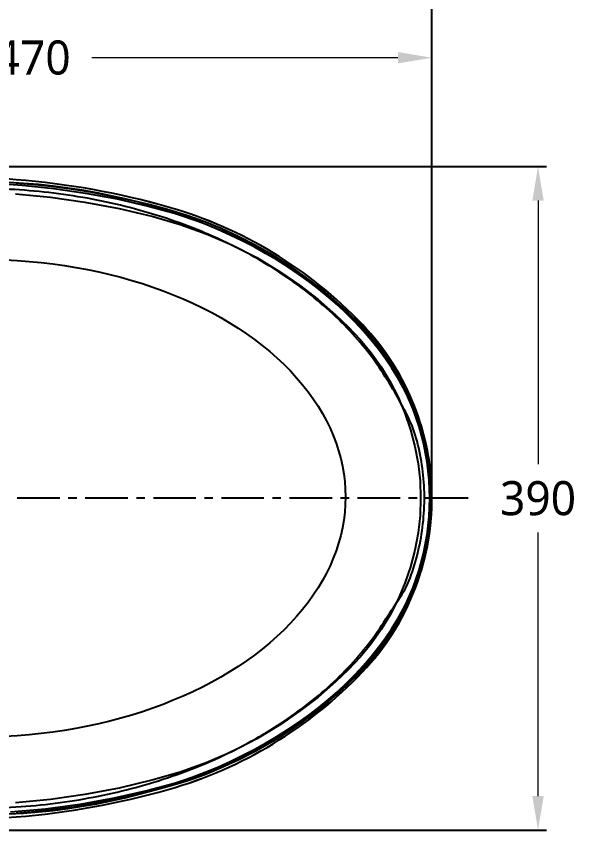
# Model space of a CAD drawing. Header units: inches. Extents: x -15723 to -7264, y -5919 to -976.
# Drawn here: x -15063.5 to -14734.3, y -1842.5 to -1363.2 of the extents above; entities that cross this region are included whole.
import ezdxf

# ---------------------------------------------------------------- set-up
doc = ezdxf.new("R2010")
doc.units = ezdxf.units.IN
doc.header["$MEASUREMENT"] = 0
doc.linetypes.add('CENTER', pattern=[2, 1.25, -0.25, 0.25, -0.25])
doc.layers.add('3', color=3, linetype='Continuous')
doc.layers.add('CENTER', color=2, linetype='CENTER')
doc.styles.get("Standard").update_dxf_attribs({"font": 'NanumGothic.ttf'})
doc.dimstyles.get("Standard").update_dxf_attribs({"dimtxt": 20, "dimasz": 20, "dimexe": 5, "dimexo": 1.5, "dimgap": 10, "dimtad": 0, "dimtoh": 1, "dimdec": 0, "dimzin": 0, "dimdsep": 46, "dimtxsty": 'Standard', "dimcen": 0, "dimclrd": 3, "dimclre": 3, "dimclrt": 2, "dimadec": 0, "dimazin": 3, "dimtfac": 1, "dimtdec": 0, "dimtofl": 0, "dimtmove": 0, "dimatfit": 3, "dimfxl": 0, "dimtolj": 1, "dimtzin": 0, "dimlwd": 0, "dimlwe": 25, "dimarcsym": 0})

# ---------------------------------------------------------------- blocks, each defined once
blk = doc.blocks.new('*D14')
at = {"color": 3, "linetype": 'Continuous', "lineweight": 25}
for p, q in [((-15559.31, -1644.76), (-15559.31, -1343.24)), ((-14819.31, -1644.69), (-14819.31, -1343.24))]:
    blk.add_line(p, q, dxfattribs=at)
at = {"color": 3, "linetype": 'Continuous', "lineweight": 0}
for p, q in [((-15539.31, -1348.24), (-15223.53, -1348.24)), ((-14839.31, -1348.24), (-15155.09, -1348.24))]:
    blk.add_line(p, q, dxfattribs=at)
at = {"color": 3}
for points in [[(-15539.31, -1344.9), (-15539.31, -1351.57), (-15559.31, -1348.24)], [(-14839.31, -1344.9), (-14839.31, -1351.57), (-14819.31, -1348.24)]]:
    blk.add_solid(points, dxfattribs=at)
at = {"layer": 'DEFPOINTS', "color": 0}
for p in [(-14819.31, -1348.24), (-15559.31, -1646.26), (-14819.31, -1646.19)]:
    blk.add_point(p, dxfattribs=at)
at = {"color": 2, "insert": (-15189.31, -1348.24), "char_height": 20, "attachment_point": 5}
blk.add_mtext('\\A1;740', dxfattribs=at)
blk = doc.blocks.new('*D16')
at = {"color": 3, "linetype": 'Continuous', "lineweight": 25}
for p, q in [((-15288.53, -1574.69), (-15288.53, -1382.53)), ((-14819.31, -1644.69), (-14819.31, -1382.53))]:
    blk.add_line(p, q, dxfattribs=at)
at = {"color": 3, "linetype": 'Continuous', "lineweight": 0}
for p, q in [((-15268.53, -1387.53), (-15088.65, -1387.53)), ((-14839.31, -1387.53), (-15019.18, -1387.53))]:
    blk.add_line(p, q, dxfattribs=at)
at = {"color": 3}
for points in [[(-15268.53, -1384.19), (-15268.53, -1390.86), (-15288.53, -1387.53)], [(-14839.31, -1384.19), (-14839.31, -1390.86), (-14819.31, -1387.53)]]:
    blk.add_solid(points, dxfattribs=at)
at = {"layer": 'DEFPOINTS', "color": 0}
for p in [(-14819.31, -1387.53), (-15288.53, -1576.19), (-14819.31, -1646.19)]:
    blk.add_point(p, dxfattribs=at)
at = {"color": 2, "insert": (-15053.92, -1387.53), "char_height": 20, "attachment_point": 5}
blk.add_mtext('\\A1;470', dxfattribs=at)
blk = doc.blocks.new('2E12E')
at = {"color": 2}
for p, q in [((7037.41, 1263.04), (7037.41, 1263.04)), ((7126.63, 1246.98), (7126.63, 1246.97)), ((7240.84, 1177.94), (7240.84, 1177.94)), ((7240.84, 974.04), (7240.84, 974.04)), ((7126.63, 905.01), (7126.63, 905.01))]:
    blk.add_line(p, q, dxfattribs=at)
for points in [[(7022.18, 1261.12), (7040.88, 1259.79), (7059.55, 1257.89), (7078.13, 1255.22), (7096.59, 1251.77), (7114.88, 1247.58), (7130.33, 1243.37), (7145.52, 1238.31), (7160.37, 1232.28), (7174.79, 1225.32), (7188.75, 1217.45), (7202.18, 1208.71), (7215.02, 1199.13), (7227.23, 1188.74), (7234.99, 1181.4), (7242.42, 1173.7), (7249.32, 1165.52), (7255.59, 1156.84), (7261.22, 1147.72), (7266.15, 1138.22), (7270.38, 1128.37), (7273.87, 1118.24), (7276.6, 1107.88), (7278.56, 1097.35), (7279.74, 1086.7), (7280.14, 1075.99)], [(7126.2, 1245.48), (7116.05, 1248.2), (7105.32, 1250.79), (7094.01, 1253.23), (7082.11, 1255.46), (7070.95, 1257.27), (7059.75, 1258.79), (7048.52, 1260.04), (7037.25, 1261)], [(7037, 1254.77), (7057.41, 1252.82), (7077.73, 1249.94), (7097.9, 1246.11), (7117.88, 1241.38), (7133.64, 1236.84), (7149.06, 1231.34), (7164.09, 1224.81), (7178.65, 1217.3), (7192.67, 1208.83), (7203.91, 1201.07), (7214.69, 1192.7), (7225, 1183.73), (7232.4, 1176.65), (7239.44, 1169.25), (7245.95, 1161.39), (7251.87, 1153.09), (7257.17, 1144.37), (7261.82, 1135.29), (7265.8, 1125.9), (7269.08, 1116.24), (7271.66, 1106.37), (7273.5, 1096.33), (7274.62, 1086.19), (7274.99, 1075.99)], [(7218.41, 1197.43), (7210.13, 1203.96), (7199.24, 1211.74), (7187.76, 1219.03), (7178.17, 1224.49), (7168.2, 1229.59), (7157.87, 1234.31), (7148.15, 1238.25), (7137.6, 1242.01), (7126.2, 1245.48)], [(7240.16, 1177.29), (7230.82, 1186.53), (7220.71, 1195.52), (7218.41, 1197.43)], [(7277.42, 1107.74), (7274.92, 1117.41), (7271.77, 1126.88), (7268.01, 1136.05), (7263.57, 1145.07), (7258.56, 1153.7), (7252.97, 1161.98), (7246.94, 1169.72), (7240.16, 1177.29)], [(7278.38, 1103.42), (7277.91, 1105.54), (7277.42, 1107.74)], [(7281.26, 1075.99), (7281.07, 1083.12), (7280.61, 1089.39), (7279.96, 1094.75), (7279.2, 1099.41), (7278.38, 1103.42)], [(7280.14, 1075.99), (7279.74, 1065.28), (7278.56, 1054.63), (7276.6, 1044.1), (7273.87, 1033.74), (7270.38, 1023.61), (7266.15, 1013.77), (7260.15, 1002.41), (7253.16, 991.62), (7245.25, 981.49), (7236.51, 972.09), (7227.23, 963.24), (7215.02, 952.85), (7202.18, 943.27), (7188.75, 934.53), (7174.79, 926.66), (7160.37, 919.7), (7145.52, 913.68), (7130.33, 908.62), (7114.88, 904.41), (7094.92, 899.87), (7074.77, 896.22), (7054.47, 893.51), (7034.08, 891.68)], [(7274.99, 1075.99), (7274.62, 1065.8), (7273.5, 1055.65), (7271.66, 1045.62), (7269.08, 1035.74), (7265.8, 1026.09), (7261.82, 1016.69), (7257.17, 1007.61), (7251.87, 998.9), (7245.95, 990.59), (7239.44, 982.74), (7232.4, 975.33), (7225, 968.25), (7214.69, 959.28), (7203.91, 950.91), (7192.67, 943.15), (7178.65, 934.69), (7164.09, 927.17), (7149.06, 920.64), (7133.64, 915.14), (7117.88, 910.6), (7097.9, 905.87), (7077.73, 902.04), (7057.41, 899.16), (7037, 897.21)], [(7281.26, 1075.99), (7281.07, 1068.87), (7280.61, 1062.6), (7279.96, 1057.23), (7279.2, 1052.57), (7278.38, 1048.57)], [(7277.42, 1044.25), (7277.91, 1046.45), (7278.38, 1048.57)], [(7277.42, 1044.25), (7274.92, 1034.56), (7271.76, 1025.08), (7268, 1015.91), (7263.55, 1006.87), (7258.54, 998.25), (7252.95, 989.97), (7246.93, 982.26), (7240.16, 974.69)], [(7240.16, 974.69), (7230.8, 965.43), (7220.66, 956.42), (7218.41, 954.54)], [(7218.41, 954.54), (7210.07, 947.98), (7199.17, 940.21), (7187.68, 932.91), (7178.1, 927.46), (7168.13, 922.36), (7157.8, 917.64), (7148.1, 913.72), (7137.57, 909.97), (7126.2, 906.5)], [(7126.2, 906.5), (7116.05, 903.79), (7105.32, 901.2), (7094.01, 898.76), (7082.12, 896.52), (7070.96, 894.72), (7059.76, 893.19), (7048.52, 891.95), (7037.25, 890.98)]]:
    blk.add_lwpolyline(points, dxfattribs=at)
for centre, radius, start, end in [((6780.97, -1994.48), 3267.6, 85.49874, 88.73651), ((7001.63, 808.56), 455.89, 74.0873, 85.4987), ((7001.63, 808.56), 455.88, 74.0873, 85.4987), ((7057.02, 1002.82), 253.89, 43.6123, 74.0873), ((7057.02, 1002.82), 253.88, 43.6123, 74.0873), ((7133.83, 1075.99), 147.8, 316.3877, 43.6123), ((7133.83, 1075.99), 147.8, 0, 43.6123), ((7133.83, 1075.99), 147.8, 316.3877, 0), ((7057.02, 1149.17), 253.89, 285.9127, 316.3877), ((7057.02, 1149.17), 253.88, 285.9127, 316.3877), ((7001.63, 1343.43), 455.89, 274.5013, 285.9127), ((7001.63, 1343.43), 455.88, 274.5013, 285.9127), ((6780.97, 4146.46), 3267.6, 271.2635, 274.50126)]:
    blk.add_arc(centre, radius, start, end, dxfattribs=at)
blk = doc.blocks.new('*D22')
at = {"color": 3, "linetype": 'Continuous', "lineweight": 25}
for p, q in [((-15549.04, -1451.43), (-14751.97, -1451.43)), ((-15549.04, -1841.08), (-14751.97, -1841.08))]:
    blk.add_line(p, q, dxfattribs=at)
at = {"color": 3, "linetype": 'Continuous', "lineweight": 0}
for p, q in [((-14756.97, -1471.43), (-14756.97, -1626.26)), ((-14756.97, -1821.08), (-14756.97, -1666.26))]:
    blk.add_line(p, q, dxfattribs=at)
at = {"color": 3}
for points in [[(-14760.3, -1471.43), (-14753.64, -1471.43), (-14756.97, -1451.43)], [(-14760.3, -1821.08), (-14753.64, -1821.08), (-14756.97, -1841.08)]]:
    blk.add_solid(points, dxfattribs=at)
at = {"layer": 'DEFPOINTS', "color": 0}
for p in [(-15550.54, -1451.43), (-15550.54, -1841.08), (-14756.97, -1841.08)]:
    blk.add_point(p, dxfattribs=at)
at = {"color": 2, "insert": (-14756.97, -1646.26), "char_height": 20, "attachment_point": 5}
blk.add_mtext('\\A1;390', dxfattribs=at)

msp = doc.modelspace()

# ---------------------------------------------------------------- linework, layer by layer
at = {"extrusion": (0, 0, -1)}
msp.add_ellipse((-15084.37, -1646.19), major_axis=(214.28, 1.41), ratio=0.654125, start_param=-1.566479, end_param=1.575114, dxfattribs=at)
msp.add_open_spline([(-15085.84, -1828.07), (-15077.46, -1828.06), (-15069.08, -1827.76), (-15045.39, -1826.11), (-15030.17, -1824.07), (-15000.47, -1818.12), (-14986, -1814.21), (-14958.24, -1804.66), (-14944.95, -1799.01), (-14919.99, -1786.15), (-14908.32, -1778.95), (-14886.93, -1763.21), (-14877.21, -1754.68), (-14860.04, -1736.56), (-14852.59, -1726.98), (-14840.15, -1707.08), (-14835.16, -1701.75), (-14827.79, -1680.67), (-14825.41, -1669.92), (-14823.3, -1648.29), (-14823.57, -1637.41), (-14826.77, -1615.84), (-14829.7, -1605.15), (-14838.13, -1589.26), (-14843.64, -1579.06), (-14857.08, -1559.47), (-14865.02, -1550.08), (-14883.11, -1532.41), (-14893.25, -1524.13), (-14915.43, -1508.95), (-14927.47, -1502.05), (-14953.07, -1489.84), (-14966.64, -1484.53), (-14994.87, -1475.7), (-15009.53, -1472.17), (-15039.51, -1466.99), (-15054.83, -1465.35), (-15075.42, -1464.44), (-15080.63, -1464.33), (-15085.84, -1464.32)], degree=3, knots=[4.71436, 4.71436, 4.71436, 4.71436, 4.809691, 4.809691, 4.985166, 4.985166, 5.16064, 5.16064, 5.336115, 5.336115, 5.511589, 5.511589, 5.687064, 5.687064, 5.862538, 5.862538, 6.038013, 6.038013, 6.213487, 6.213487, 6.388962, 6.388962, 6.564436, 6.564436, 6.739911, 6.739911, 6.915386, 6.915386, 7.09086, 7.09086, 7.266335, 7.266335, 7.441809, 7.441809, 7.617284, 7.617284, 7.792758, 7.792758, 7.852011, 7.852011, 7.852011, 7.852011])
at = {"layer": '3', "color": 7}
msp.add_ellipse((-15085.84, -1646.19), major_axis=(266.54, 0), ratio=0.697002, start_param=4.712389, end_param=7.853982, dxfattribs=at)
at = {"layer": 'CENTER', "color": 1, "linetype": 'CENTER', "ltscale": 20}
msp.add_line((-14798, -1646.19), (-15537.05, -1646.19), dxfattribs=at)

# ---------------------------------------------------------------- block references
msp.add_blockref('2E12E', (-22100.94, -2722.19))

# ---------------------------------------------------------------- dimensions: what is measured, and where the dimension line sits
dim = msp.add_linear_dim(base=(-14819.31, -1348.24), p1=(-15559.31, -1646.26), p2=(-14819.31, -1646.19), dimstyle='Standard', override={"dimtih": 1, "dimarcsym": 1})
dim.commit()
dim.dimension.update_dxf_attribs({"geometry": '*D14', "text_midpoint": (-15189.31, -1348.24), "dimtype": 160})
dim = msp.add_linear_dim(base=(-14819.31, -1387.53), p1=(-15288.53, -1576.19), p2=(-14819.31, -1646.19), text='470', dimstyle='Standard', override={"dimtih": 1, "dimarcsym": 1})
dim.commit()
dim.dimension.update_dxf_attribs({"geometry": '*D16', "text_midpoint": (-15053.92, -1387.53), "dimtype": 160})
dim = msp.add_linear_dim(base=(-14756.97, -1841.08), p1=(-15550.54, -1451.43), p2=(-15550.54, -1841.08), angle=90, dimstyle='Standard', override={"dimtih": 1, "dimarcsym": 1})
dim.commit()
dim.dimension.update_dxf_attribs({"geometry": '*D22', "text_midpoint": (-14756.97, -1646.26)})

doc.saveas('drawing.dxf')
